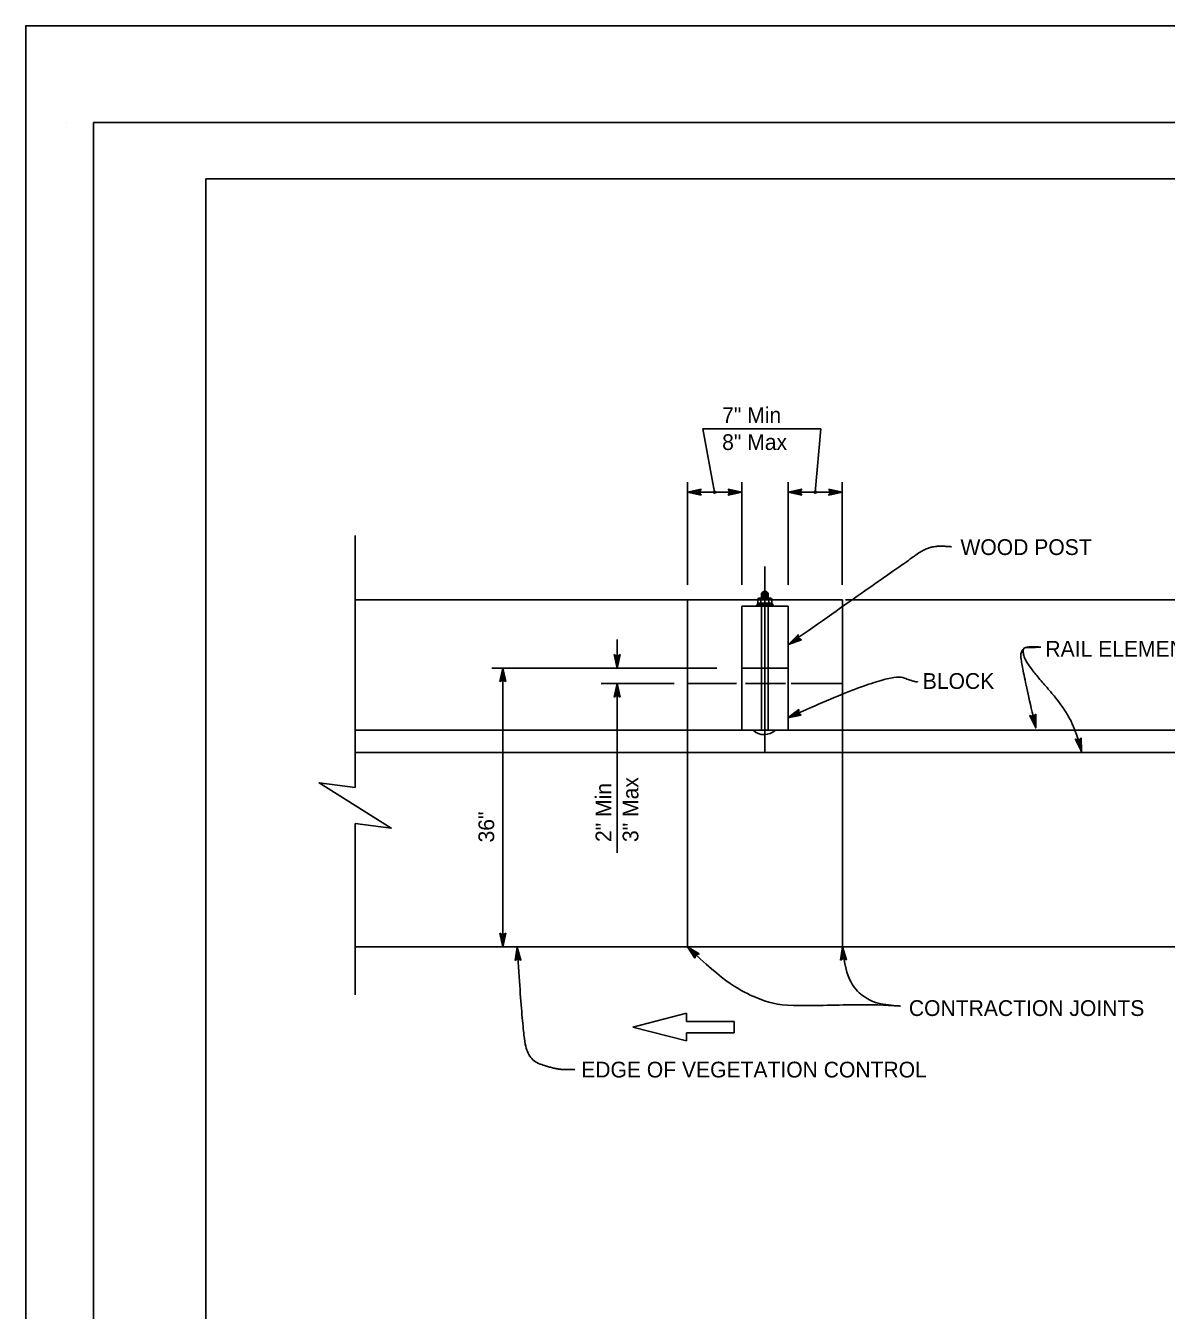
# Model space of a CAD drawing. Extents: x -893 to 867, y -474 to 712.
# Drawn here: x -893 to -387, y 141 to 712 of the extents above; entities that cross this region are included whole.
import ezdxf

# ---------------------------------------------------------------- set-up
doc = ezdxf.new("R2010")
doc.units = 0
for name, color, linetype in [('10 Sheet Format', 7, 'Continuous'), ('56 Stage 3 Anno', 7, 'Continuous'), ('57 Undefined', 7, 'Continuous'), ('60 Nongeo Data', 7, 'Continuous')]:
    doc.layers.add(name, color=color, linetype=linetype)

msp = doc.modelspace()

# ---------------------------------------------------------------- linework, layer by layer
at = {"layer": '10 Sheet Format'}
for p, q in [((-875.41, 668.96), (-875.41, 668.96)), ((-813.45, 643.96), (811.55, 643.96)), ((-813.45, 643.96), (-813.45, -406.04))]:
    msp.add_line(p, q, dxfattribs=at)
for points in [[(-893.45, -474.04), (866.55, -474.04), (866.55, 711.96), (-893.45, 711.96)], [(-863.43, 668.96), (836.57, 668.96), (836.57, -431.04), (-863.43, -431.04)], [(-863.43, 668.96), (836.57, 668.96), (836.57, -431.04), (-863.43, -431.04)]]:
    msp.add_lwpolyline(points, close=True, dxfattribs=at)
at = {"layer": '56 Stage 3 Anno'}
for p, q in [((-592.81, 532.92), (-587.65, 504.8)), ((-540.44, 532.92), (-592.81, 532.92)), ((-540.44, 532.92), (-542.98, 504.8)), ((-599.68, 463.61), (-599.68, 509.25)), ((-575.62, 463.61), (-575.62, 509.25)), ((-555, 463.61), (-555, 509.25)), ((-530.95, 463.61), (-530.95, 509.25)), ((-599.68, 504.8), (-593.68, 506.13)), ((-593.68, 503.46), (-599.68, 504.8)), ((-599.68, 504.8), (-599.68, 504.8)), ((-575.62, 504.8), (-599.68, 504.8)), ((-593.9, 503.81), (-598.3, 504.79)), ((-598.29, 504.8), (-593.92, 505.77)), ((-596.92, 504.79), (-594.09, 505.42)), ((-594.13, 504.17), (-596.92, 504.79)), ((-595.54, 504.79), (-594.33, 505.06)), ((-594.31, 504.52), (-595.54, 504.79)), ((-593.68, 506.13), (-594.48, 504.8)), ((-594.48, 504.8), (-593.68, 503.46)), ((-593.68, 506.13), (-593.68, 506.13)), ((-593.68, 503.46), (-593.68, 503.46)), ((-581.62, 506.14), (-581.62, 506.14)), ((-581.62, 503.47), (-581.62, 503.47)), ((-575.62, 504.8), (-575.62, 504.8)), ((-555, 504.8), (-549, 506.13)), ((-549, 503.46), (-555, 504.8)), ((-555, 504.8), (-555, 504.8)), ((-530.95, 504.8), (-555, 504.8)), ((-549.22, 503.81), (-553.62, 504.79)), ((-553.61, 504.8), (-549.24, 505.77)), ((-552.24, 504.79), (-549.42, 505.42)), ((-549.45, 504.17), (-552.24, 504.79)), ((-550.86, 504.79), (-549.65, 505.06)), ((-549.63, 504.52), (-550.86, 504.79)), ((-549, 506.13), (-549.8, 504.8)), ((-549.8, 504.8), (-549, 503.46)), ((-549, 506.13), (-549, 506.13)), ((-549, 503.46), (-549, 503.46)), ((-536.95, 506.14), (-536.95, 506.14)), ((-536.95, 503.47), (-536.95, 503.47)), ((-530.95, 504.8), (-530.95, 504.8)), ((-565.31, 471.84), (-565.31, 447.94)), ((-565.31, 453.79), (-565.31, 389.57)), ((-565.31, 445.83), (-565.31, 442.59)), ((-630.85, 426.65), (-630.85, 439.43)), ((-565.31, 439.76), (-565.31, 414.25)), ((-550.58, 441.5), (-550.58, 441.5)), ((-554.9, 437.13), (-554.9, 437.13)), ((-549.13, 439.26), (-549.13, 439.26)), ((-630.85, 426.65), (-632.18, 432.65)), ((-632.18, 432.65), (-632.18, 432.65)), ((-632.18, 432.65), (-630.85, 431.85)), ((-630.86, 428.04), (-631.82, 432.42)), ((-630.85, 429.42), (-631.48, 432.24)), ((-630.85, 430.8), (-631.12, 432.01)), ((-630.85, 431.85), (-629.51, 432.65)), ((-629.51, 432.65), (-630.85, 426.65)), ((-629.87, 432.44), (-630.85, 428.03)), ((-630.23, 432.2), (-630.85, 429.42)), ((-630.57, 432.03), (-630.85, 430.8)), ((-629.51, 432.65), (-629.51, 432.65)), ((-586.68, 426.64), (-686.61, 426.64)), ((-682.98, 420.65), (-681.64, 426.65)), ((-682.63, 420.87), (-681.64, 425.27)), ((-682.27, 421.1), (-681.64, 423.89)), ((-681.92, 421.28), (-681.65, 422.51)), ((-681.65, 422.51), (-681.38, 421.3)), ((-681.64, 426.65), (-681.64, 426.65)), ((-681.64, 426.65), (-680.31, 420.65)), ((-681.64, 302.91), (-681.64, 426.64)), ((-681.64, 425.26), (-680.67, 420.89)), ((-681.64, 423.89), (-681.02, 421.06)), ((-630.85, 426.65), (-630.85, 426.65)), ((-681.64, 421.45), (-682.98, 420.65)), ((-682.98, 420.65), (-682.98, 420.65)), ((-680.31, 420.65), (-681.64, 421.45)), ((-680.31, 420.65), (-680.31, 420.65)), ((-605.53, 419.77), (-638.03, 419.77)), ((-632.19, 413.78), (-630.85, 419.78)), ((-631.84, 413.99), (-630.85, 418.4)), ((-631.48, 414.23), (-630.85, 417.01)), ((-630.85, 419.78), (-630.85, 419.78)), ((-630.85, 419.78), (-629.52, 413.78)), ((-630.85, 344.6), (-630.85, 419.77)), ((-630.85, 418.39), (-629.88, 414.01)), ((-630.85, 417.01), (-630.23, 414.19)), ((-630.85, 414.58), (-632.19, 413.78)), ((-632.19, 413.78), (-632.19, 413.78)), ((-631.13, 414.4), (-630.85, 415.63)), ((-630.85, 415.63), (-630.59, 414.42)), ((-629.52, 413.78), (-630.85, 414.58)), ((-629.52, 413.78), (-629.52, 413.78)), ((-565.31, 415.99), (-565.31, 412.55)), ((-447.71, 405.63), (-447.71, 405.63)), ((-445.11, 406.24), (-445.11, 406.24)), ((-445.06, 400.09), (-445.06, 400.09)), ((-427.48, 395.1), (-427.48, 395.1)), ((-424.88, 395.7), (-424.88, 395.7)), ((-424.83, 389.55), (-424.83, 389.55)), ((-681.64, 302.91), (-682.97, 308.91)), ((-682.97, 308.91), (-682.97, 308.91)), ((-682.97, 308.91), (-681.64, 308.11)), ((-681.65, 304.3), (-682.61, 308.67)), ((-681.64, 305.67), (-682.27, 308.5)), ((-681.64, 307.05), (-681.91, 308.26)), ((-681.64, 308.11), (-680.3, 308.91)), ((-680.3, 308.91), (-681.64, 302.91)), ((-680.66, 308.69), (-681.64, 304.29)), ((-681.02, 308.46), (-681.64, 305.67)), ((-681.36, 308.28), (-681.64, 307.05)), ((-680.3, 308.91), (-680.3, 308.91)), ((-681.64, 302.91), (-681.64, 302.91))]:
    msp.add_line(p, q, dxfattribs=at)
for points in [[(-581.62, 506.14), (-575.62, 504.8), (-581.62, 503.46), (-581.41, 503.82), (-577.01, 504.79), (-581.41, 505.78), (-581.2, 505.43), (-578.39, 504.8), (-581.2, 504.17), (-580.98, 504.53), (-579.77, 504.8), (-580.99, 505.07), (-580.82, 504.8), (-581.62, 503.46), (-580.82, 504.8)], [(-536.95, 506.14), (-530.95, 504.8), (-536.95, 503.46), (-536.73, 503.82), (-532.34, 504.79), (-536.73, 505.78), (-536.52, 505.43), (-533.71, 504.8), (-536.52, 504.17), (-536.31, 504.53), (-535.09, 504.8), (-536.31, 505.07), (-536.15, 504.8), (-536.95, 503.46), (-536.15, 504.8)], [(-549.13, 439.26), (-554.9, 437.13), (-550.58, 441.5), (-550.57, 441.09), (-553.73, 437.88), (-549.5, 439.44), (-549.87, 439.62), (-552.58, 438.62), (-550.56, 440.67), (-550.54, 440.26), (-551.42, 439.37), (-550.25, 439.81), (-550.53, 439.95), (-550.58, 441.5), (-550.53, 439.95)], [(-549.22, 405.81), (-555.14, 404.56), (-550.31, 408.2), (-550.36, 407.8), (-553.9, 405.13), (-549.55, 406.04), (-549.89, 406.27), (-552.67, 405.69), (-550.4, 407.39), (-550.45, 406.99), (-551.43, 406.25), (-550.22, 406.51), (-550.48, 406.69), (-550.31, 408.2), (-550.48, 406.69)], [(-445.11, 406.24), (-445.06, 400.09), (-447.71, 405.63), (-447.31, 405.5), (-445.37, 401.44), (-445.4, 405.95), (-445.7, 405.66), (-445.68, 402.78), (-446.92, 405.38), (-446.53, 405.25), (-445.99, 404.13), (-446, 405.38), (-446.23, 405.15), (-447.71, 405.63), (-446.23, 405.15)], [(-424.88, 395.7), (-424.83, 389.55), (-427.48, 395.1), (-427.08, 394.97), (-425.14, 390.91), (-425.17, 395.41), (-425.47, 395.13), (-425.45, 392.24), (-426.69, 394.84), (-426.3, 394.71), (-425.76, 393.59), (-425.77, 394.84), (-426, 394.62), (-427.48, 395.1), (-426, 394.62)], [(-676.24, 296.8), (-675.29, 302.77), (-673.61, 296.96), (-673.97, 297.15), (-675.2, 301.41), (-675.9, 297.03), (-675.57, 297.26), (-675.12, 300.06), (-674.34, 297.34), (-674.7, 297.53), (-675.04, 298.7), (-675.23, 297.49), (-674.97, 297.67), (-673.61, 296.96), (-674.97, 297.67)], [(-596.4, 297.82), (-599.67, 302.91), (-594.55, 299.69), (-594.94, 299.59), (-598.69, 301.95), (-596.3, 298.21), (-596.2, 298.61), (-597.73, 300.99), (-595.34, 299.48), (-595.73, 299.38), (-596.77, 300.04), (-596.1, 299), (-596.03, 299.31), (-594.55, 299.69), (-596.03, 299.31)], [(-531.75, 296.91), (-530.93, 302.91), (-529.13, 297.13), (-529.49, 297.31), (-530.81, 301.54), (-531.42, 297.15), (-531.09, 297.39), (-530.7, 300.2), (-529.86, 297.49), (-530.22, 297.67), (-530.59, 298.84), (-530.76, 297.62), (-530.5, 297.81), (-529.13, 297.13), (-530.5, 297.81)]]:
    msp.add_lwpolyline(points, close=True, dxfattribs=at)
for centre, radius in [((-587.65, 504.8), 0.5), ((-542.98, 504.8), 0.5), ((-542.98, 504.8), 0.125)]:
    msp.add_circle(centre, radius, dxfattribs=at)
for points, degree in [([(-554.9, 437.13), (-502.45, 473.87), (-495.54, 478.89), (-491.2, 480.56), (-486.85, 480.9), (-482.5, 480.56)], 2), ([(-445.06, 400.09), (-451.97, 429.91), (-451.54, 434.24), (-449.38, 436.4), (-442.9, 435.97)], 2), ([(-425.04, 389.83), (-426.31, 396.36), (-432.42, 409.43), (-449.7, 428.81), (-451.17, 435.98), (-447.17, 435.77), (-442.9, 435.97)], 2), ([(-555.14, 404.56), (-510.94, 424.75), (-497.19, 420.02), (-497.64, 420.64)], 2), ([(-675.29, 302.77), (-672.98, 265.81), (-670.21, 252.41), (-658.76, 248.73), (-653.57, 248.25), (-649.68, 248.39)], 2), ([(-599.67, 302.91), (-583.57, 286.98), (-567.16, 278.86), (-556.6, 276.19), (-522.52, 277.45), (-512.73, 277.03), (-505.19, 276.53)], 3), ([(-530.93, 302.91), (-529.67, 287.95), (-520.45, 278.72), (-511.84, 277.08), (-505.21, 276.56), (-505.19, 276.53)], 3)]:
    msp.add_open_spline(points, degree=degree, dxfattribs=at)
at = {"layer": '60 Nongeo Data'}
for p, q in [((-747.2, 373.63), (-747.2, 485.58)), ((-747.2, 456.98), (-599.57, 456.98)), ((-599.67, 419.77), (-599.67, 456.98)), ((-530.93, 456.98), (-599.67, 456.98)), ((-568.43, 455.49), (-568.43, 457.06)), ((-562.84, 457.72), (-567.77, 457.72)), ((-567.1, 455.49), (-567.1, 457.15)), ((-566.79, 459.98), (-566.05, 460.72)), ((-563.84, 459.98), (-566.79, 459.98)), ((-566.79, 457.77), (-566.79, 459.98)), ((-566.79, 458.88), (-563.97, 458.88)), ((-563.84, 457.77), (-566.79, 457.77)), ((-564.3, 459.33), (-566.42, 459.33)), ((-564.3, 458.39), (-566.42, 458.39)), ((-564.58, 460.72), (-566.05, 460.72)), ((-563.84, 459.98), (-564.58, 460.72)), ((-563.84, 457.77), (-563.84, 459.98)), ((-563.53, 457.05), (-563.53, 455.49)), ((-562.19, 455.49), (-562.19, 457.1)), ((-530.93, 419.77), (-530.93, 456.98)), ((-529.53, 456.98), (-341.91, 456.98)), ((-575.62, 454.15), (-555, 454.15)), ((-575.62, 399.15), (-575.62, 454.15)), ((-568.61, 454.96), (-568.61, 455.33)), ((-568.61, 455.33), (-561.98, 455.33)), ((-561.98, 454.96), (-568.61, 454.96)), ((-562.19, 455.49), (-568.43, 455.49)), ((-566.81, 399.13), (-566.81, 454.17)), ((-563.81, 399.15), (-563.81, 454.15)), ((-561.98, 455.33), (-561.98, 454.96)), ((-555, 399.15), (-555, 454.15)), ((-575.62, 426.65), (-555, 426.65)), ((-599.67, 419.77), (-577.89, 419.77)), ((-599.67, 419.77), (-599.67, 302.91)), ((-574, 419.77), (-556.12, 419.77)), ((-553.7, 419.77), (-530.93, 419.77)), ((-530.93, 419.77), (-530.93, 302.91)), ((-747.2, 399.15), (124.9, 399.15)), ((-747.2, 389.15), (124.9, 389.15)), ((-747.2, 281.51), (-747.2, 357.63)), ((-747.2, 302.91), (124.9, 302.91)), ((-623.99, 267.23), (-600.08, 273.37)), ((-600.08, 273.37), (-600.08, 269.73)), ((-600.08, 269.73), (-578.99, 269.73)), ((-578.99, 269.73), (-578.99, 267.23)), ((-600.09, 261.1), (-623.99, 267.23)), ((-578.99, 264.73), (-600.09, 264.73)), ((-600.09, 264.73), (-600.09, 261.1)), ((-578.99, 267.23), (-578.99, 264.73))]:
    msp.add_line(p, q, dxfattribs=at)
msp.add_lwpolyline([(-568.99, 454.15), (-561.63, 454.15), (-561.63, 454.68), (-568.99, 454.68)], close=True, dxfattribs=at)
msp.add_lwpolyline([(-747.2, 373.63), (-763.2, 375.63), (-731.2, 355.63), (-747.2, 357.63)], dxfattribs=at)
for centre, radius, start, end in [((-567.76, 457.05), 0.669, 8.2125, 179.2776), ((-566.42, 457.05), 0.669, 91.8976, 179.5004), ((-564.2, 457.05), 0.669, 359.6015, 87.0732), ((-562.86, 457.05), 0.669, 3.6172, 175.1952), ((-565.63, 404.34), 7.22, 226.5443, 313.7754)]:
    msp.add_arc(centre, radius, start, end, dxfattribs=at)

# ---------------------------------------------------------------- texts
at = {"layer": '57 Undefined'}
for s, p in [('7" Min', (-584.3, 535.52)), ('8" Max', (-584.3, 523.52)), ('WOOD POST', (-478.51, 476.88)), ('RAIL ELEMENT', (-440.81, 431.74)), ('BLOCK', (-495.25, 417.42)), ('CONTRACTION JOINTS', (-501.41, 272.16)), ('EDGE OF VEGETATION CONTROL', (-646.87, 244.85))]:
    msp.add_text(s, height=7, dxfattribs=at).set_placement(p)
for s, p in [('3" Max', (-621.48, 349.42)), ('2" Min', (-633.48, 349.42)), ('36"', (-685.49, 349.22))]:
    msp.add_text(s, height=7, rotation=90, dxfattribs=at).set_placement(p)

doc.saveas('drawing.dxf')
